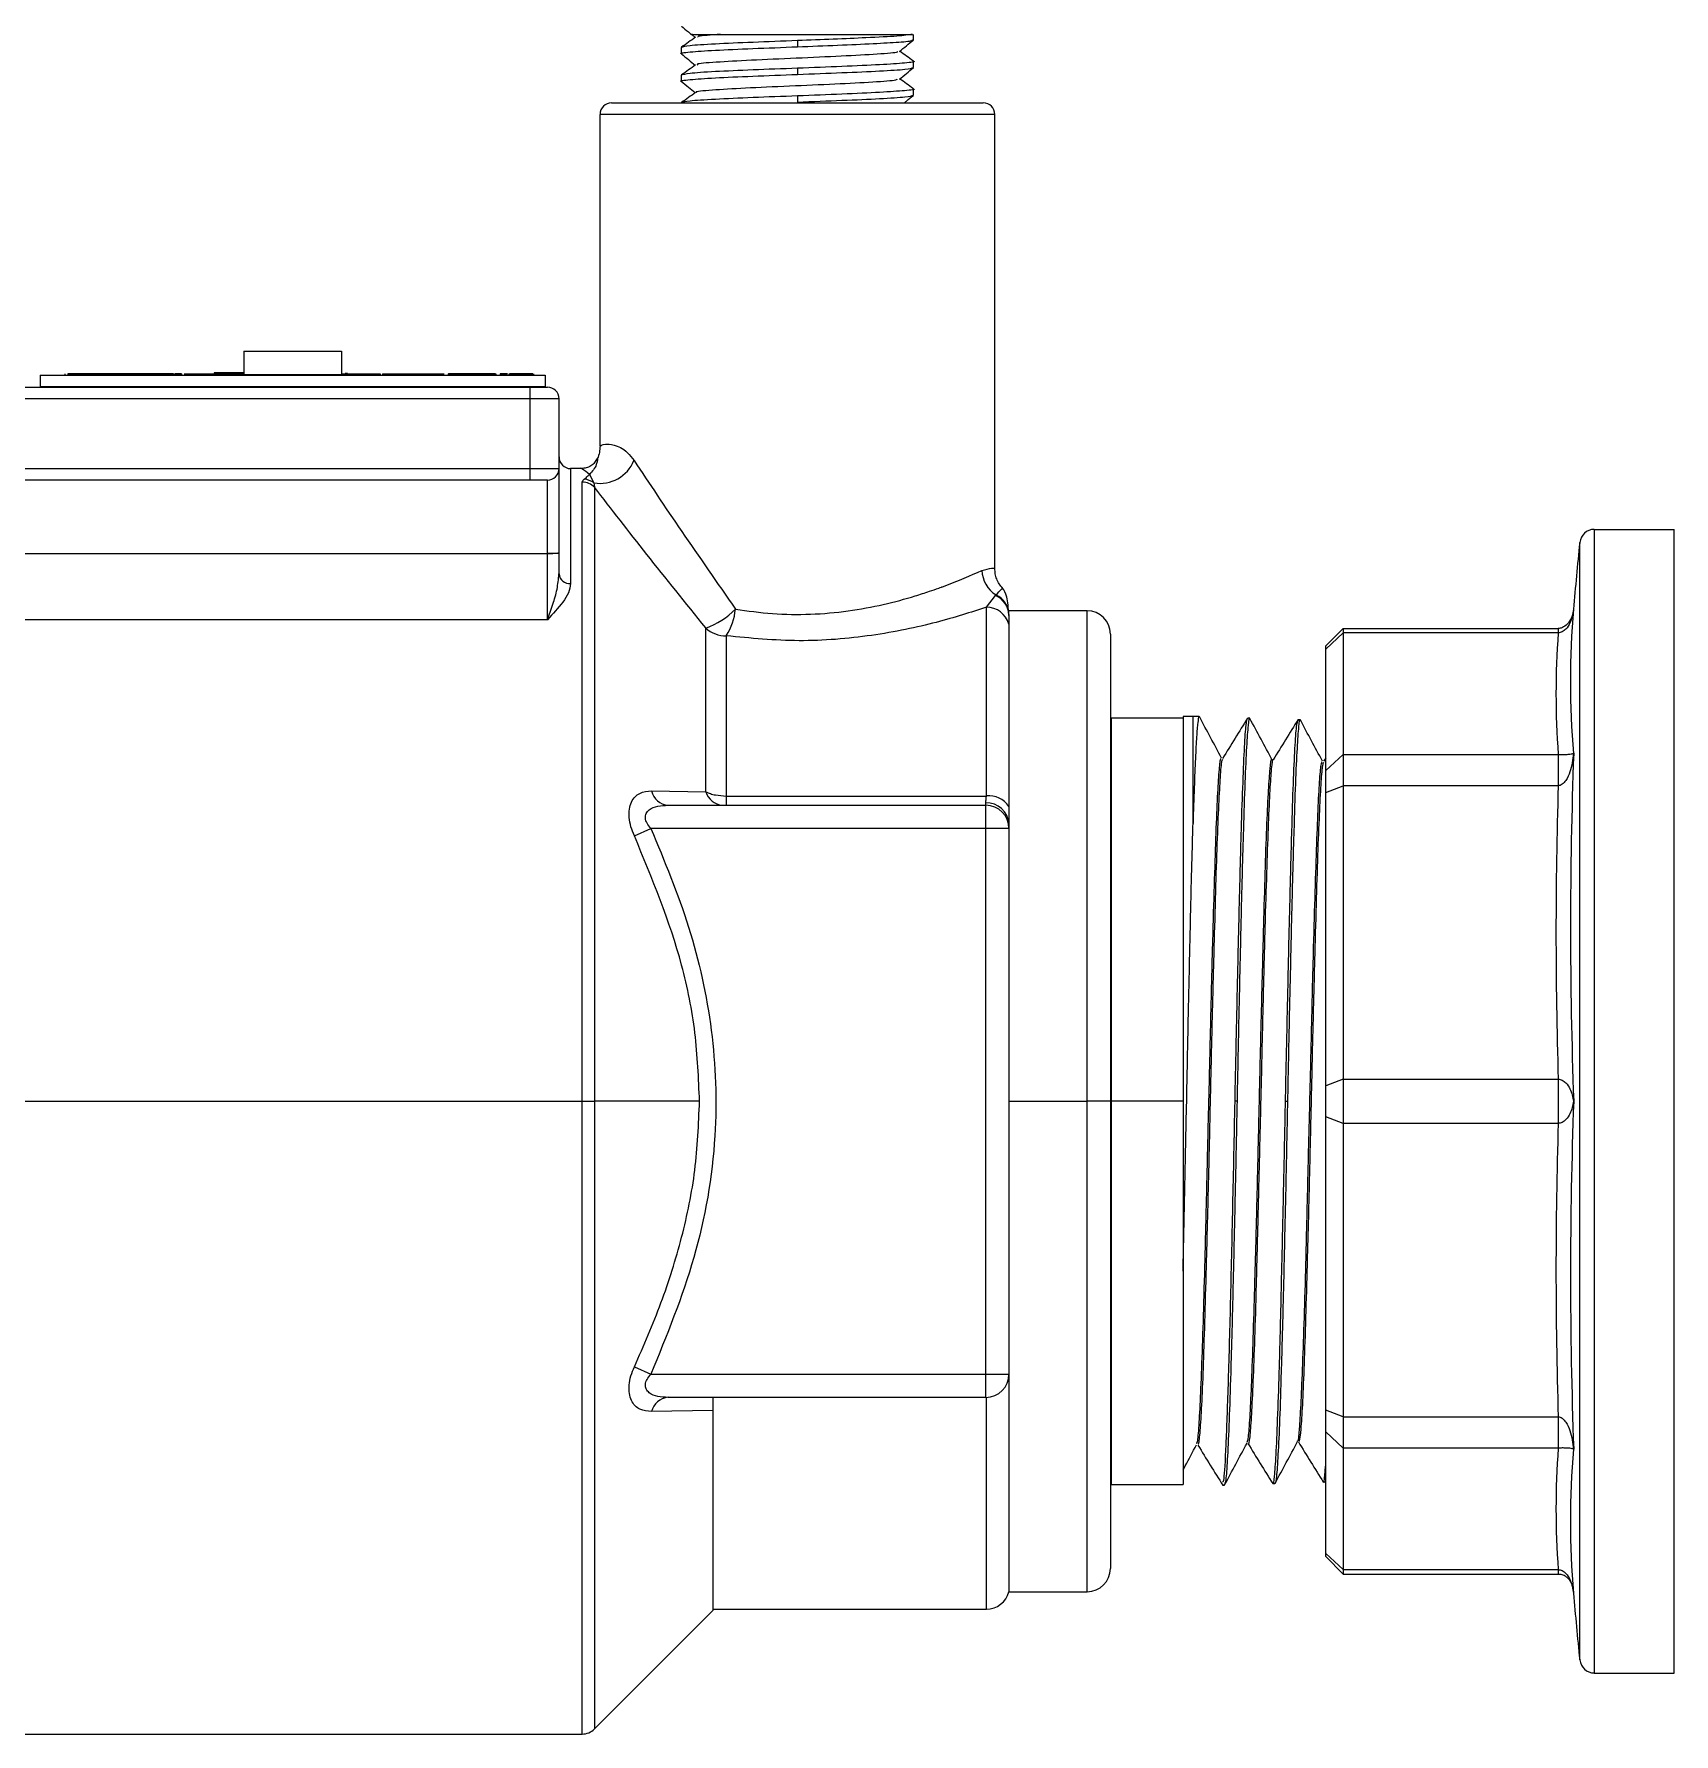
# Model space of a CAD drawing. Header units: centimetres. Extents: x -13594 to 4017, y -3206 to 1780.
# Drawn here: x 1194.1 to 1292.2, y -2983 to -2881.3 of the extents above; entities that cross this region are included whole.
import ezdxf

# ---------------------------------------------------------------- set-up
doc = ezdxf.new("R2010")
doc.units = ezdxf.units.CM

msp = doc.modelspace()

# ---------------------------------------------------------------- linework, layer by layer
at = {"color": 7, "linetype": 'Continuous', "lineweight": 0}
for p, q in [((1233.43, -2881.33), (1233.62, -2881.49)), ((1239.74, -2881.67), (1239.74, -2882.04)), ((1246.68, -2881.63), (1246.68, -2881.3)), ((1232.79, -2882.09), (1232.79, -2882.46)), ((1232.79, -2883.74), (1232.79, -2884.11)), ((1239.74, -2883.33), (1239.74, -2883.7)), ((1246.68, -2883.28), (1246.68, -2882.91)), ((1246.68, -2884.94), (1246.68, -2884.57)), ((1228.62, -2885.39), (1250.85, -2885.39)), ((1239.74, -2884.98), (1239.74, -2885.35)), ((1227.93, -2905.93), (1227.93, -2886.09)), ((1251.54, -2886.09), (1227.93, -2886.09)), ((1251.54, -2913.25), (1251.54, -2886.09)), ((1206.61, -2900.26), (1206.61, -2901.64)), ((1206.61, -2900.26), (1212.46, -2900.26)), ((1212.46, -2900.26), (1212.46, -2901.64)), ((1194.43, -2901.68), (1194.43, -2902.37)), ((1194.43, -2901.68), (1224.64, -2901.68)), ((1195.92, -2901.61), (1195.92, -2901.64)), ((1196.09, -2901.61), (1196.09, -2901.64)), ((1197.47, -2901.61), (1197.14, -2901.61)), ((1197.47, -2901.64), (1197.14, -2901.64)), ((1197.71, -2901.61), (1197.71, -2901.64)), ((1198.44, -2901.61), (1197.71, -2901.61)), ((1198.44, -2901.64), (1197.71, -2901.64)), ((1198.44, -2901.61), (1198.44, -2901.64)), ((1202.42, -2901.61), (1198.44, -2901.61)), ((1202.42, -2901.64), (1198.44, -2901.64)), ((1202.42, -2901.61), (1202.42, -2901.64)), ((1202.5, -2901.61), (1202.5, -2901.64)), ((1202.9, -2901.61), (1202.9, -2901.64)), ((1203.05, -2901.61), (1204.37, -2901.61)), ((1203.05, -2901.64), (1204.37, -2901.64)), ((1204.37, -2901.61), (1206.61, -2901.61)), ((1204.37, -2901.61), (1204.37, -2901.64)), ((1204.37, -2901.64), (1206.61, -2901.64)), ((1204.84, -2901.54), (1204.84, -2901.58)), ((1205.25, -2901.54), (1205.25, -2901.58)), ((1205.51, -2901.54), (1205.51, -2901.58)), ((1205.75, -2901.54), (1205.75, -2901.58)), ((1206.02, -2901.54), (1206.02, -2901.58)), ((1206.2, -2901.54), (1206.2, -2901.58)), ((1206.29, -2901.54), (1206.2, -2901.54)), ((1206.2, -2901.54), (1206.2, -2901.58)), ((1206.29, -2901.58), (1206.2, -2901.58)), ((1206.29, -2901.54), (1206.29, -2901.58)), ((1206.61, -2901.64), (1212.46, -2901.64)), ((1212.46, -2901.61), (1214.78, -2901.61)), ((1212.46, -2901.64), (1214.78, -2901.64)), ((1212.7, -2901.54), (1212.7, -2901.58)), ((1212.78, -2901.54), (1212.78, -2901.58)), ((1214.78, -2901.61), (1214.78, -2901.64)), ((1214.91, -2901.61), (1218.6, -2901.61)), ((1214.91, -2901.61), (1214.91, -2901.64)), ((1214.91, -2901.64), (1218.6, -2901.64)), ((1218.84, -2901.61), (1218.84, -2901.64)), ((1218.87, -2901.59), (1218.87, -2901.64)), ((1218.87, -2901.59), (1221.65, -2901.59)), ((1218.87, -2901.64), (1221.65, -2901.64)), ((1221.65, -2901.59), (1221.65, -2901.64)), ((1221.69, -2901.61), (1221.69, -2901.64)), ((1221.96, -2901.61), (1221.96, -2901.64)), ((1222.25, -2901.61), (1221.96, -2901.61)), ((1222.25, -2901.64), (1221.96, -2901.64)), ((1222.25, -2901.61), (1222.25, -2901.64)), ((1222.39, -2901.61), (1222.25, -2901.61)), ((1222.39, -2901.64), (1222.25, -2901.64)), ((1222.48, -2901.61), (1222.48, -2901.64)), ((1222.51, -2901.61), (1222.51, -2901.64)), ((1223.9, -2901.61), (1222.51, -2901.61)), ((1223.9, -2901.64), (1222.51, -2901.64)), ((1223.9, -2901.61), (1223.9, -2901.64)), ((1223.94, -2901.61), (1223.94, -2901.64)), ((1224.64, -2901.68), (1224.64, -2902.37)), ((1223.74, -2903.1), (1169.58, -2903.1)), ((1171.07, -2902.41), (1223.74, -2902.41)), ((1194.43, -2902.37), (1224.64, -2902.37)), ((1223.74, -2903.1), (1223.74, -2902.41)), ((1223.74, -2902.41), (1224.78, -2902.41)), ((1223.74, -2907.27), (1223.74, -2903.1)), ((1225.47, -2903.1), (1223.74, -2903.1)), ((1225.47, -2903.1), (1225.47, -2907.27)), ((1157.44, -2907.27), (1223.74, -2907.27)), ((1223.74, -2907.96), (1223.74, -2907.27)), ((1223.74, -2907.27), (1225.47, -2907.27)), ((1225.47, -2907.27), (1225.47, -2912.3)), ((1226.82, -2907.27), (1226.17, -2907.27)), ((1226.17, -2907.27), (1226.17, -2914.15)), ((1223.74, -2907.96), (1159.65, -2907.96)), ((1224.78, -2907.96), (1223.74, -2907.96)), ((1224.78, -2912.35), (1224.78, -2907.96)), ((1226.86, -2945.12), (1226.86, -2908.09)), ((1227.3, -2907.62), (1227.56, -2908.13)), ((1227.56, -2908.13), (1227.6, -2908.39)), ((1227.6, -2908.39), (1227.6, -2945.12)), ((1287.4, -2910.92), (1287.4, -2979.32)), ((1287.4, -2910.92), (1292.17, -2910.92)), ((1292.17, -2979.32), (1292.17, -2910.92)), ((1173.18, -2912.35), (1224.78, -2912.35)), ((1224.78, -2916.32), (1224.78, -2912.35)), ((1225.47, -2912.35), (1224.78, -2912.35)), ((1225.47, -2912.3), (1225.47, -2912.35)), ((1225.47, -2912.35), (1225.47, -2913.58)), ((1286.54, -2978.54), (1286.54, -2911.7)), ((1251.04, -2915.57), (1251.58, -2914.87)), ((1224.78, -2916.32), (1172.17, -2916.32)), ((1251.04, -2926.86), (1251.04, -2915.57)), ((1257.07, -2915.78), (1252.38, -2915.78)), ((1252.38, -2916.06), (1252.38, -2916.58)), ((1257.07, -2945.12), (1257.07, -2915.78)), ((1234.25, -2926.61), (1234.25, -2916.81)), ((1235.48, -2917.28), (1235.48, -2926.86)), ((1252.38, -2916.58), (1252.38, -2927.48)), ((1258.46, -2917.17), (1258.46, -2945.12)), ((1271.34, -2917.88), (1272.38, -2916.84)), ((1271.34, -2918.07), (1272.38, -2917.1)), ((1272.38, -2916.84), (1272.38, -2917.1)), ((1272.38, -2916.84), (1285.24, -2916.84)), ((1272.38, -2917.1), (1272.38, -2924.37)), ((1285.24, -2917.1), (1272.38, -2917.1)), ((1285.24, -2916.84), (1285.24, -2917.1)), ((1271.34, -2918.07), (1271.34, -2917.88)), ((1271.34, -2925.33), (1271.34, -2918.07)), ((1262.8, -2922.2), (1258.5, -2922.2)), ((1258.5, -2922.2), (1258.5, -2945.12)), ((1263.4, -2922.1), (1262.8, -2922.1)), ((1262.8, -2922.1), (1262.8, -2955.29)), ((1263.77, -2922.11), (1263.4, -2922.1)), ((1263.4, -2928.5), (1263.4, -2922.1)), ((1266.79, -2922.2), (1266.67, -2922.2)), ((1269.8, -2922.3), (1269.69, -2922.3)), ((1271.34, -2925.33), (1272.38, -2924.37)), ((1272.38, -2924.37), (1272.38, -2926.25)), ((1272.38, -2924.37), (1285.24, -2924.37)), ((1285.24, -2924.37), (1285.24, -2926.25)), ((1271.34, -2924.59), (1271.21, -2924.78)), ((1271.34, -2926.65), (1271.34, -2925.33)), ((1231.01, -2926.55), (1234.25, -2926.61)), ((1271.34, -2926.65), (1272.38, -2926.25)), ((1272.38, -2926.25), (1272.38, -2943.79)), ((1285.24, -2926.25), (1272.38, -2926.25)), ((1231.99, -2927.41), (1251, -2927.41)), ((1235.48, -2926.86), (1235.48, -2927.41)), ((1235.48, -2926.86), (1251.04, -2926.86)), ((1251, -2927.41), (1251, -2927.28)), ((1251, -2928.8), (1251, -2927.41)), ((1252.38, -2927.48), (1252.38, -2928.53)), ((1271.34, -2944.19), (1271.34, -2926.65)), ((1252.38, -2928.53), (1252.38, -2928.8)), ((1229.98, -2929.24), (1230.97, -2928.8)), ((1251, -2928.8), (1230.97, -2928.8)), ((1251, -2961.44), (1251, -2928.8)), ((1252.38, -2928.8), (1251, -2928.8)), ((1252.38, -2928.8), (1252.38, -2961.44)), ((1272.38, -2943.79), (1271.34, -2944.19)), ((1272.38, -2943.79), (1272.38, -2946.45)), ((1272.38, -2943.79), (1285.24, -2943.79)), ((1285.24, -2943.79), (1285.24, -2946.45)), ((1271.34, -2946.05), (1271.34, -2944.19)), ((1158.08, -2945.12), (1226.86, -2945.12)), ((1226.86, -2945.12), (1227.6, -2945.12)), ((1226.86, -2982.97), (1226.86, -2945.12)), ((1233.88, -2945.12), (1227.6, -2945.12)), ((1227.6, -2945.12), (1227.6, -2982.66)), ((1252.38, -2945.12), (1257.07, -2945.12)), ((1258.46, -2945.12), (1257.07, -2945.12)), ((1257.07, -2974.46), (1257.07, -2945.12)), ((1258.46, -2945.12), (1258.46, -2973.07)), ((1262.8, -2945.12), (1258.5, -2945.12)), ((1258.5, -2945.12), (1258.5, -2968.04)), ((1266.03, -2945.12), (1265.91, -2945.12)), ((1268.93, -2945.12), (1269.05, -2945.12)), ((1272.38, -2946.45), (1271.34, -2946.05)), ((1271.34, -2963.59), (1271.34, -2946.05)), ((1285.24, -2946.45), (1272.38, -2946.45)), ((1272.38, -2946.45), (1272.38, -2963.99)), ((1262.8, -2955.29), (1262.8, -2968.04)), ((1229.98, -2961), (1230.97, -2961.44)), ((1230.97, -2961.44), (1251, -2961.44)), ((1251, -2962.83), (1251, -2961.44)), ((1251, -2961.44), (1252.38, -2961.44)), ((1252.38, -2961.44), (1252.38, -2974.46)), ((1251, -2962.83), (1231.99, -2962.83)), ((1251.04, -2962.83), (1251.04, -2962.83)), ((1251.04, -2975.5), (1251.04, -2962.83)), ((1234.68, -2963.62), (1231.01, -2963.68)), ((1234.68, -2963.62), (1234.68, -2975.59)), ((1272.38, -2963.99), (1271.34, -2963.59)), ((1271.34, -2964.9), (1271.34, -2963.59)), ((1272.38, -2963.99), (1285.24, -2963.99)), ((1272.38, -2963.99), (1272.38, -2965.87)), ((1285.24, -2963.99), (1285.24, -2965.87)), ((1272.38, -2965.87), (1271.34, -2964.9)), ((1271.34, -2972.17), (1271.34, -2964.9)), ((1285.24, -2965.87), (1272.38, -2965.87)), ((1272.38, -2965.87), (1272.38, -2973.13)), ((1258.5, -2968.04), (1262.8, -2968.04)), ((1265.16, -2968.08), (1265.28, -2968.08)), ((1268.18, -2967.99), (1268.3, -2967.99)), ((1271.2, -2967.89), (1271.31, -2967.89)), ((1271.33, -2967.88), (1271.34, -2967.87)), ((1272.38, -2973.13), (1271.34, -2972.17)), ((1271.34, -2972.36), (1271.34, -2972.17)), ((1271.34, -2972.36), (1272.38, -2973.4)), ((1272.38, -2973.13), (1285.24, -2973.13)), ((1272.38, -2973.13), (1272.38, -2973.4)), ((1285.24, -2973.13), (1285.24, -2973.4)), ((1272.38, -2973.4), (1285.24, -2973.4)), ((1252.38, -2974.46), (1257.07, -2974.46)), ((1227.6, -2982.66), (1234.68, -2975.59)), ((1234.68, -2975.5), (1251.04, -2975.5)), ((1287.4, -2979.32), (1292.17, -2979.32)), ((1179.72, -2982.97), (1226.86, -2982.97))]:
    msp.add_line(p, q, dxfattribs=at)
for centre, radius, start, end in [((1228.62, -2886.09), 0.694, 90, 180), ((1250.85, -2886.09), 0.694, 0, 90), ((1224.78, -2903.1), 0.694, 0, 90), ((1224.78, -2907.27), 0.694, 270, 0), ((1226.17, -2906.58), 0.694, 180, 270), ((1227.92, -2905.96), 2.2, 260.5121, 337.8707), ((1226.87, -2909.14), 1.05, 45.7758, 90.105), ((1226.92, -2908.94), 1.03, 51.7346, 86.5837), ((1287.4, -2911.78), 0.868, 90, 174.3215), ((1622.64, -2945.12), 337.77, 174.3215, 175.0017), ((1252.61, -2913.27), 1.85, 182.8107, 237.3907), ((1226.11, -2913.51), 0.641, 186.2834, 275.1376), ((1251.08, -2916.08), 1.31, 0.8373, 67.209), ((1251.08, -2916.02), 1.3, 0.7893, 65.8839), ((1232.7, -2912.4), 4.68, 289.4345, 315.3565), ((1232.73, -2915.44), 3.3, 326.3244, 355.8327), ((1251.05, -2916.95), 1.38, 15.4869, 90.5221), ((1257.07, -2917.17), 1.39, 0, 90), ((1335.37, -2920), 49.4, 174.9949, 185.0051), ((1235.47, -2915.46), 1.82, 228.0495, 270.3787), ((1334.61, -2920.74), 49.5, 175.7911, 184.2089), ((1573.36, -2934.71), 287.38, 177.9252, 182.0748), ((1232.09, -2926.31), 1.11, 192.8736, 265.0539), ((1573.23, -2935.02), 288.12, 178.2557, 181.7443), ((1235.32, -2926.31), 1.1, 195.8148, 265.8225), ((1251.06, -2928.6), 1.33, 3.0379, 92.7455), ((1251, -2928.8), 1.39, 0, 90), ((1251.19, -2928.29), 1.44, 34.1347, 95.9315), ((1573.36, -2955.52), 287.38, 177.9252, 182.0748), ((1573.23, -2955.22), 288.12, 178.2557, 181.7443), ((1251, -2961.44), 1.39, 270, 0), ((1232.09, -2963.93), 1.11, 94.9461, 167.1264), ((1334.61, -2969.5), 49.5, 175.7911, 184.2089), ((1335.37, -2970.24), 49.4, 174.9949, 185.0051), ((1257.07, -2973.07), 1.39, 270, 0), ((1251.04, -2974.11), 1.39, 270, 345.5225), ((1622.64, -2945.12), 337.77, 184.9983, 185.6785), ((1287.4, -2978.45), 0.868, 185.6785, 270), ((1226.86, -2981.93), 1.04, 270, 315)]:
    msp.add_arc(centre, radius, start, end, dxfattribs=at)
for points, knots in [([(1232.8, -2880.81), (1232.94, -2880.93), (1233.13, -2881.09), (1233.33, -2881.25), (1233.39, -2881.3)], [0, 0, 0, 0, 0.703479, 1, 1, 1, 1]), ([(1233.64, -2881.47), (1233.5, -2881.57), (1233.22, -2881.77), (1232.94, -2881.97), (1232.8, -2882.07)], [0, 0, 0, 0, 0.49997, 1, 1, 1, 1]), ([(1233.45, -2881.3), (1233.43, -2881.3), (1233.33, -2881.3), (1233.84, -2881.3), (1234.7, -2881.3), (1235.14, -2881.3)], [0, 0, 0, 0, 0.1136251, 0.555875, 1, 1, 1, 1]), ([(1235.14, -2881.3), (1234.57, -2881.34), (1233.74, -2881.4), (1233.78, -2881.45), (1233.79, -2881.47)], [0, 0, 0, 0, 0.689474, 1, 1, 1, 1]), ([(1235.14, -2881.3), (1235.56, -2881.3), (1236.41, -2881.3), (1238.13, -2881.3), (1239.98, -2881.3), (1241.85, -2881.3), (1243.58, -2881.3), (1245.02, -2881.3), (1246.11, -2881.3), (1246.44, -2881.3), (1246.61, -2881.3)], [0, 0, 0, 0, 0.124878, 0.249821, 0.374818, 0.499866, 0.624905, 0.749903, 0.874886, 1, 1, 1, 1]), ([(1246.61, -2881.3), (1246.37, -2881.33), (1245.9, -2881.41), (1244.05, -2881.5), (1241.92, -2881.59), (1240.46, -2881.65), (1239.74, -2881.67)], [0, 0, 0, 0, 0.2817853, 0.558601, 0.7806625, 1, 1, 1, 1]), ([(1239.74, -2882.04), (1240.55, -2882.01), (1242.19, -2881.95), (1244.35, -2881.85), (1245.9, -2881.76), (1246.68, -2881.69), (1246.6, -2881.64), (1246.58, -2881.63)], [0, 0, 0, 0, 0.224896, 0.451342, 0.674764, 0.902087, 1, 1, 1, 1]), ([(1245.84, -2882.33), (1245.98, -2882.21), (1246.26, -2881.98), (1246.53, -2881.75), (1246.67, -2881.64)], [0, 0, 0, 0, 0.499978, 1, 1, 1, 1]), ([(1232.85, -2882.47), (1232.83, -2882.46), (1232.61, -2882.43), (1233.22, -2882.35), (1234.68, -2882.25), (1237.01, -2882.15), (1238.83, -2882.08), (1239.74, -2882.04)], [0, 0, 0, 0, 0.028836, 0.271627, 0.514418, 0.757209, 1, 1, 1, 1]), ([(1232.8, -2882.47), (1232.94, -2882.58), (1233.21, -2882.81), (1233.48, -2883.03), (1233.62, -2883.14)], [0, 0, 0, 0, 0.510441, 1, 1, 1, 1]), ([(1245.69, -2882.33), (1245.71, -2882.34), (1245.79, -2882.39), (1244.62, -2882.49), (1242.45, -2882.61), (1239.66, -2882.73), (1236.88, -2882.85), (1234.76, -2882.97), (1233.66, -2883.06), (1233.75, -2883.11), (1233.77, -2883.12)], [0, 0, 0, 0, 0.0559234, 0.2066822, 0.3555141, 0.5052235, 0.6552259, 0.8039147, 0.9547552, 1, 1, 1, 1]), ([(1246.67, -2882.9), (1246.53, -2882.8), (1246.26, -2882.6), (1245.99, -2882.41), (1245.85, -2882.31)], [0, 0, 0, 0, 0.511911, 1, 1, 1, 1]), ([(1232.85, -2884.12), (1232.83, -2884.12), (1232.61, -2884.08), (1233.22, -2884.01), (1234.68, -2883.9), (1237.01, -2883.8), (1238.83, -2883.73), (1239.74, -2883.7)], [0, 0, 0, 0, 0.028214, 0.271161, 0.514107, 0.757054, 1, 1, 1, 1]), ([(1233.64, -2883.13), (1233.5, -2883.23), (1233.22, -2883.43), (1232.94, -2883.63), (1232.8, -2883.73)], [0, 0, 0, 0, 0.4999683, 1, 1, 1, 1]), ([(1246.61, -2882.9), (1246.64, -2882.9), (1246.86, -2882.94), (1246.25, -2883.02), (1244.79, -2883.12), (1242.46, -2883.22), (1240.64, -2883.29), (1239.74, -2883.33)], [0, 0, 0, 0, 0.032616, 0.274462, 0.516308, 0.758154, 1, 1, 1, 1]), ([(1245.84, -2883.98), (1245.98, -2883.87), (1246.26, -2883.64), (1246.53, -2883.41), (1246.67, -2883.29)], [0, 0, 0, 0, 0.499979, 1, 1, 1, 1]), ([(1232.8, -2884.12), (1232.94, -2884.23), (1233.21, -2884.46), (1233.48, -2884.68), (1233.62, -2884.79)], [0, 0, 0, 0, 0.510254, 1, 1, 1, 1]), ([(1233.64, -2884.78), (1233.5, -2884.88), (1233.22, -2885.08), (1232.94, -2885.28), (1232.8, -2885.38)], [0, 0, 0, 0, 0.499968, 1, 1, 1, 1]), ([(1245.68, -2883.98), (1245.69, -2884), (1245.69, -2884.06), (1244.36, -2884.16), (1242.06, -2884.28), (1239.24, -2884.4), (1236.51, -2884.52), (1234.53, -2884.64), (1233.57, -2884.73), (1233.7, -2884.77), (1233.72, -2884.78)], [0, 0, 0, 0, 0.078391, 0.228676, 0.378024, 0.527048, 0.677612, 0.826053, 0.976856, 1, 1, 1, 1]), ([(1246.61, -2884.55), (1246.64, -2884.56), (1246.86, -2884.6), (1246.25, -2884.67), (1244.79, -2884.77), (1242.46, -2884.88), (1240.64, -2884.95), (1239.74, -2884.98)], [0, 0, 0, 0, 0.032663, 0.274497, 0.516332, 0.758166, 1, 1, 1, 1]), ([(1246.67, -2884.55), (1246.53, -2884.45), (1246.26, -2884.26), (1245.99, -2884.06), (1245.85, -2883.97)], [0, 0, 0, 0, 0.511959, 1, 1, 1, 1]), ([(1246.13, -2885.39), (1246.17, -2885.36), (1246.35, -2885.21), (1246.53, -2885.06), (1246.67, -2884.95)], [0, 0, 0, 0, 0.2328378, 1, 1, 1, 1]), ([(1197.71, -2901.61), (1197.47, -2901.61), (1197.04, -2901.61), (1196.38, -2901.61), (1196.09, -2901.61)], [0, 0, 0, 0, 0.5602347, 1, 1, 1, 1]), ([(1197.71, -2901.64), (1197.47, -2901.64), (1197.04, -2901.64), (1196.38, -2901.64), (1196.09, -2901.64)], [0, 0, 0, 0, 0.5602347, 1, 1, 1, 1]), ([(1202.9, -2901.61), (1202.79, -2901.61), (1202.67, -2901.61), (1202.5, -2901.61), (1202.5, -2901.61)], [0, 0, 0, 0, 0.996529, 1, 1, 1, 1]), ([(1202.9, -2901.64), (1202.79, -2901.64), (1202.67, -2901.64), (1202.5, -2901.64), (1202.5, -2901.64)], [0, 0, 0, 0, 0.996529, 1, 1, 1, 1]), ([(1205.25, -2901.54), (1205.19, -2901.54), (1205.06, -2901.54), (1204.93, -2901.54), (1204.85, -2901.54), (1204.85, -2901.54), (1204.84, -2901.54)], [0, 0, 0, 0, 0.279475, 0.558803, 0.779358, 1, 1, 1, 1]), ([(1205.25, -2901.58), (1205.19, -2901.58), (1205.06, -2901.58), (1204.93, -2901.58), (1204.85, -2901.58), (1204.85, -2901.58), (1204.84, -2901.58)], [0, 0, 0, 0, 0.279475, 0.558803, 0.779358, 1, 1, 1, 1]), ([(1205.51, -2901.54), (1205.47, -2901.54), (1205.39, -2901.54), (1205.29, -2901.54), (1205.25, -2901.54)], [0, 0, 0, 0, 0.559822, 1, 1, 1, 1]), ([(1205.51, -2901.58), (1205.47, -2901.58), (1205.39, -2901.58), (1205.29, -2901.58), (1205.25, -2901.58)], [0, 0, 0, 0, 0.559822, 1, 1, 1, 1]), ([(1205.75, -2901.54), (1205.71, -2901.54), (1205.64, -2901.54), (1205.55, -2901.54), (1205.51, -2901.54)], [0, 0, 0, 0, 0.560415, 1, 1, 1, 1]), ([(1205.75, -2901.58), (1205.71, -2901.58), (1205.64, -2901.58), (1205.55, -2901.58), (1205.51, -2901.58)], [0, 0, 0, 0, 0.560415, 1, 1, 1, 1]), ([(1206.02, -2901.54), (1205.97, -2901.54), (1205.87, -2901.54), (1205.78, -2901.54), (1205.75, -2901.54)], [0, 0, 0, 0, 0.55951, 1, 1, 1, 1]), ([(1206.02, -2901.58), (1205.97, -2901.58), (1205.87, -2901.58), (1205.78, -2901.58), (1205.75, -2901.58)], [0, 0, 0, 0, 0.55951, 1, 1, 1, 1]), ([(1206.2, -2901.54), (1206.16, -2901.54), (1206.1, -2901.54), (1206.05, -2901.54), (1206.02, -2901.54)], [0, 0, 0, 0, 0.559024, 1, 1, 1, 1]), ([(1206.2, -2901.58), (1206.16, -2901.58), (1206.1, -2901.58), (1206.05, -2901.58), (1206.02, -2901.58)], [0, 0, 0, 0, 0.559024, 1, 1, 1, 1]), ([(1206.61, -2901.54), (1206.59, -2901.54), (1206.51, -2901.54), (1206.38, -2901.54), (1206.29, -2901.54)], [0, 0, 0, 0, 0.329691, 1, 1, 1, 1]), ([(1206.61, -2901.58), (1206.59, -2901.58), (1206.51, -2901.58), (1206.38, -2901.58), (1206.29, -2901.58)], [0, 0, 0, 0, 0.329691, 1, 1, 1, 1]), ([(1227.93, -2905.93), (1227.92, -2906.05), (1227.9, -2906.31), (1227.83, -2906.56), (1227.76, -2906.67), (1227.76, -2906.68)], [0, 0, 0, 0, 0.489588, 0.991326, 1, 1, 1, 1]), ([(1227.93, -2905.93), (1228.03, -2905.85), (1228.18, -2905.74), (1229.01, -2905.9), (1229.56, -2906.27), (1229.83, -2906.62), (1229.96, -2906.79)], [0, 0, 0, 0, 0.498132, 0.747904, 0.881291, 1, 1, 1, 1]), ([(1227.3, -2907.62), (1226.98, -2907.39), (1226.66, -2907.15), (1226.82, -2907.27), (1226.82, -2907.27)], [0, 0, 0, 0, 0.999144, 1, 1, 1, 1]), ([(1227.76, -2906.68), (1227.71, -2906.76), (1227.61, -2906.93), (1227.38, -2907.12), (1227.11, -2907.25), (1226.92, -2907.26), (1226.82, -2907.27)], [0, 0, 0, 0, 0.24498, 0.5, 0.75502, 1, 1, 1, 1]), ([(1227.76, -2906.68), (1227.76, -2906.68), (1227.78, -2906.56), (1227.78, -2907.1), (1227.46, -2907.44), (1227.3, -2907.62)], [0, 0, 0, 0, 0.000554, 0.486359, 1, 1, 1, 1]), ([(1229.96, -2906.79), (1230.88, -2908.17), (1232.72, -2910.93), (1234.93, -2914.1), (1236.03, -2915.68)], [0, 0, 0, 0, 0.500965, 1, 1, 1, 1]), ([(1226.86, -2908.09), (1226.87, -2908.05), (1226.88, -2907.99), (1226.95, -2907.93), (1226.98, -2907.91)], [0, 0, 0, 0, 0.559697, 1, 1, 1, 1]), ([(1226.98, -2907.91), (1227.06, -2907.85), (1227.19, -2907.74), (1227.26, -2907.66), (1227.3, -2907.62)], [0, 0, 0, 0, 0.559855, 1, 1, 1, 1]), ([(1234.25, -2916.81), (1233.05, -2915.31), (1230.63, -2912.32), (1228.61, -2909.7), (1227.6, -2908.39)], [0, 0, 0, 0, 0.498938, 1, 1, 1, 1]), ([(1224.78, -2912.35), (1224.87, -2912.35), (1225, -2912.35), (1225.16, -2912.34), (1225.25, -2912.34), (1225.32, -2912.33), (1225.39, -2912.33), (1225.46, -2912.31), (1225.47, -2912.3), (1225.47, -2912.3)], [0, 0, 0, 0, 0.2371235, 0.3652728, 0.4994934, 0.5518832, 0.652864, 0.8023017, 1, 1, 1, 1]), ([(1236.03, -2915.68), (1236.76, -2915.79), (1238.22, -2915.99), (1240.53, -2916.02), (1242.78, -2915.82), (1244.91, -2915.42), (1246.5, -2914.99), (1247.56, -2914.64), (1248.07, -2914.47), (1248.32, -2914.38), (1248.39, -2914.35), (1249.41, -2913.97), (1250.09, -2913.67), (1250.76, -2913.37)], [0, 0, 0, 0, 0.125332, 0.250039, 0.375444, 0.499905, 0.625381, 0.687789, 0.732357, 0.744701, 0.748387, 0.750416, 1, 1, 1, 1]), ([(1250.76, -2913.37), (1250.99, -2913.31), (1251.44, -2913.19), (1251.51, -2913.23), (1251.54, -2913.25)], [0, 0, 0, 0, 0.499288, 1, 1, 1, 1]), ([(1252.02, -2914.44), (1251.94, -2914.35), (1251.8, -2914.18), (1251.65, -2913.88), (1251.56, -2913.57), (1251.55, -2913.35), (1251.54, -2913.25)], [0, 0, 0, 0, 0.252704, 0.506621, 0.757138, 1, 1, 1, 1]), ([(1224.78, -2916.32), (1224.89, -2916.01), (1225.1, -2915.45), (1225.38, -2914.51), (1225.44, -2913.89), (1225.47, -2913.58)], [0, 0, 0, 0, 0.37224, 0.690606, 1, 1, 1, 1]), ([(1226.17, -2914.15), (1226.14, -2914.34), (1226.08, -2914.71), (1225.59, -2915.44), (1225.1, -2915.96), (1224.78, -2916.32)], [0, 0, 0, 0, 0.250257, 0.500918, 1, 1, 1, 1]), ([(1251.58, -2914.87), (1251.59, -2914.87), (1251.6, -2914.85), (1251.61, -2914.84), (1251.61, -2914.83)], [0, 0, 0, 0, 0.56, 1, 1, 1, 1]), ([(1251.61, -2914.83), (1251.73, -2914.71), (1251.95, -2914.47), (1252.04, -2914.41), (1252.01, -2914.43), (1252.01, -2914.43)], [0, 0, 0, 0, 0.511579, 0.999486, 1, 1, 1, 1]), ([(1252.38, -2916.01), (1252.35, -2915.62), (1252.29, -2914.84), (1252.11, -2914.57), (1252.01, -2914.43)], [0, 0, 0, 0, 0.4975, 1, 1, 1, 1]), ([(1251.04, -2915.57), (1250.1, -2915.87), (1248.22, -2916.49), (1244.24, -2917.33), (1239.81, -2917.7), (1236.93, -2917.42), (1235.48, -2917.28)], [0, 0, 0, 0, 0.250001, 0.499856, 0.749612, 1, 1, 1, 1]), ([(1252.38, -2916.01), (1252.38, -2916.02), (1252.38, -2916.03), (1252.38, -2916.05), (1252.38, -2916.06)], [0, 0, 0, 0, 0.56, 1, 1, 1, 1]), ([(1286.16, -2915.69), (1286.13, -2915.86), (1286.07, -2916.19), (1285.82, -2916.57), (1285.56, -2916.77), (1285.37, -2916.83), (1285.28, -2916.84), (1285.24, -2916.84)], [0, 0, 0, 0, 0.329853, 0.618646, 0.840237, 0.925409, 1, 1, 1, 1]), ([(1286.16, -2915.69), (1286.11, -2915.97), (1286.04, -2916.39), (1285.76, -2916.84), (1285.53, -2917.02), (1285.36, -2917.09), (1285.28, -2917.1), (1285.24, -2917.1)], [0, 0, 0, 0, 0.499556, 0.749062, 0.890459, 0.94817, 1, 1, 1, 1]), ([(1263.77, -2922.15), (1263.76, -2922.14), (1263.73, -2922.07), (1263.68, -2922.43), (1263.61, -2923.24), (1263.54, -2924.56), (1263.47, -2926.28), (1263.42, -2927.76), (1263.4, -2928.5)], [0, 0, 0, 0, 0.045109, 0.236051, 0.427011, 0.617989, 0.808985, 1, 1, 1, 1]), ([(1265.11, -2924.6), (1264.89, -2924.19), (1264.45, -2923.36), (1264, -2922.53), (1263.78, -2922.11)], [0, 0, 0, 0, 0.499981, 1, 1, 1, 1]), ([(1266.66, -2922.21), (1266.41, -2922.61), (1265.91, -2923.41), (1265.42, -2924.21), (1265.17, -2924.61)], [0, 0, 0, 0, 0.500015, 1, 1, 1, 1]), ([(1265.91, -2945.12), (1265.94, -2943.62), (1266.01, -2940.61), (1266.1, -2936.29), (1266.2, -2932.3), (1266.29, -2928.8), (1266.39, -2925.93), (1266.48, -2923.81), (1266.57, -2922.45), (1266.64, -2922.29), (1266.67, -2922.2)], [0, 0, 0, 0, 0.1250562, 0.2500964, 0.3751205, 0.5001285, 0.6251205, 0.7500964, 0.8750562, 1, 1, 1, 1]), ([(1266.81, -2922.32), (1266.8, -2922.27), (1266.76, -2922.06), (1266.69, -2922.54), (1266.6, -2923.8), (1266.5, -2925.94), (1266.41, -2928.8), (1266.31, -2932.3), (1266.22, -2936.29), (1266.12, -2940.62), (1266.06, -2943.62), (1266.03, -2945.12)], [0, 0, 0, 0, 0.03031, 0.151467, 0.272639, 0.393827, 0.515031, 0.63625, 0.757484, 0.878734, 1, 1, 1, 1]), ([(1268.14, -2924.71), (1267.91, -2924.29), (1267.47, -2923.46), (1267.02, -2922.63), (1266.8, -2922.22)], [0, 0, 0, 0, 0.4999799, 1, 1, 1, 1]), ([(1269.68, -2922.29), (1269.43, -2922.69), (1268.94, -2923.49), (1268.44, -2924.29), (1268.19, -2924.69)], [0, 0, 0, 0, 0.500016, 1, 1, 1, 1]), ([(1268.93, -2945.12), (1268.96, -2943.62), (1269.03, -2940.63), (1269.12, -2936.32), (1269.22, -2932.35), (1269.31, -2928.87), (1269.4, -2926.01), (1269.5, -2923.9), (1269.59, -2922.55), (1269.66, -2922.38), (1269.69, -2922.3)], [0, 0, 0, 0, 0.1250565, 0.2500968, 0.375121, 0.5001291, 0.625121, 0.7500968, 0.8750565, 1, 1, 1, 1]), ([(1269.83, -2922.41), (1269.82, -2922.37), (1269.78, -2922.15), (1269.71, -2922.63), (1269.62, -2923.88), (1269.52, -2926.02), (1269.43, -2928.87), (1269.33, -2932.35), (1269.24, -2936.32), (1269.14, -2940.63), (1269.08, -2943.62), (1269.05, -2945.12)], [0, 0, 0, 0, 0.0314369, 0.1524526, 0.2734839, 0.3945308, 0.5155934, 0.6366716, 0.7577654, 0.8788749, 1, 1, 1, 1]), ([(1271.14, -2924.77), (1270.92, -2924.36), (1270.48, -2923.55), (1270.04, -2922.73), (1269.82, -2922.31)], [0, 0, 0, 0, 0.492568, 1, 1, 1, 1]), ([(1286.16, -2924.31), (1286.11, -2924.69), (1286.04, -2925.25), (1285.76, -2925.87), (1285.53, -2926.13), (1285.36, -2926.23), (1285.28, -2926.24), (1285.24, -2926.25)], [0, 0, 0, 0, 0.499556, 0.749062, 0.890459, 0.94817, 1, 1, 1, 1]), ([(1285.24, -2924.37), (1285.28, -2924.37), (1285.36, -2924.37), (1285.53, -2924.38), (1285.76, -2924.37), (1286.04, -2924.35), (1286.11, -2924.33), (1286.16, -2924.31)], [0, 0, 0, 0, 0.051821, 0.109527, 0.250928, 0.500426, 1, 1, 1, 1]), ([(1265.08, -2924.66), (1265.06, -2924.65), (1265.01, -2924.64), (1264.93, -2925.47), (1264.84, -2927.03), (1264.75, -2929.3), (1264.66, -2932.14), (1264.56, -2935.47), (1264.47, -2939.15), (1264.38, -2943.06), (1264.28, -2947.04), (1264.19, -2950.95), (1264.1, -2954.65), (1264.01, -2958), (1263.91, -2960.87), (1263.82, -2963.17), (1263.73, -2964.75), (1263.65, -2965.59), (1263.61, -2965.6), (1263.59, -2965.6)], [0, 0, 0, 0, 0.039269, 0.101382, 0.163503, 0.225633, 0.287772, 0.349919, 0.412076, 0.474241, 0.536415, 0.598597, 0.660788, 0.722988, 0.785197, 0.847415, 0.909641, 0.971875, 1, 1, 1, 1]), ([(1263.7, -2965.61), (1263.72, -2965.61), (1263.76, -2965.61), (1263.84, -2964.75), (1263.94, -2963.16), (1264.03, -2960.87), (1264.12, -2958), (1264.21, -2954.65), (1264.31, -2950.95), (1264.4, -2947.04), (1264.49, -2943.06), (1264.58, -2939.15), (1264.68, -2935.47), (1264.77, -2932.14), (1264.86, -2929.3), (1264.96, -2927.03), (1265.05, -2925.49), (1265.12, -2924.69), (1265.16, -2924.68), (1265.18, -2924.68)], [0, 0, 0, 0, 0.035427, 0.098161, 0.160887, 0.223603, 0.286311, 0.34901, 0.4117, 0.474382, 0.537055, 0.599718, 0.662374, 0.72502, 0.787657, 0.850286, 0.912905, 0.975516, 1, 1, 1, 1]), ([(1268.1, -2924.73), (1268.1, -2924.71), (1268.06, -2924.6), (1267.99, -2925.15), (1267.9, -2926.4), (1267.8, -2928.4), (1267.71, -2931.01), (1267.62, -2934.15), (1267.53, -2937.69), (1267.43, -2941.5), (1267.34, -2945.46), (1267.25, -2949.4), (1267.16, -2953.18), (1267.06, -2956.67), (1266.97, -2959.72), (1266.88, -2962.25), (1266.79, -2964.12), (1266.7, -2965.28), (1266.64, -2965.46), (1266.62, -2965.54)], [0, 0, 0, 0, 0.014771, 0.07705, 0.139337, 0.201633, 0.263938, 0.326252, 0.388574, 0.450906, 0.513246, 0.575595, 0.637953, 0.70032, 0.762695, 0.82508, 0.887473, 0.949875, 1, 1, 1, 1]), ([(1266.71, -2965.6), (1266.71, -2965.6), (1266.74, -2965.73), (1266.81, -2965.26), (1266.9, -2964.14), (1266.99, -2962.24), (1267.09, -2959.72), (1267.18, -2956.66), (1267.27, -2953.18), (1267.36, -2949.4), (1267.46, -2945.46), (1267.55, -2941.5), (1267.64, -2937.69), (1267.73, -2934.15), (1267.83, -2931.01), (1267.92, -2928.41), (1268.01, -2926.4), (1268.1, -2925.17), (1268.17, -2924.62), (1268.2, -2924.69), (1268.2, -2924.69)], [0, 0, 0, 0, 0.0041512, 0.0663107, 0.1284615, 0.1906036, 0.2527368, 0.3148612, 0.3769769, 0.4390837, 0.5011817, 0.5632709, 0.6253513, 0.687423, 0.7494858, 0.8115398, 0.873585, 0.9356215, 0.9976491, 1, 1, 1, 1]), ([(1271.12, -2924.81), (1271.1, -2924.84), (1271.04, -2924.9), (1270.95, -2925.91), (1270.86, -2927.61), (1270.77, -2929.98), (1270.68, -2932.9), (1270.58, -2936.28), (1270.49, -2939.99), (1270.4, -2943.88), (1270.3, -2947.83), (1270.21, -2951.67), (1270.12, -2955.28), (1270.03, -2958.51), (1269.93, -2961.24), (1269.84, -2963.39), (1269.75, -2964.8), (1269.68, -2965.47), (1269.65, -2965.45), (1269.64, -2965.44)], [0, 0, 0, 0, 0.0523863, 0.1147664, 0.1771553, 0.2395531, 0.3019596, 0.3643751, 0.4267993, 0.4892324, 0.5516744, 0.6141253, 0.676585, 0.7390536, 0.8015311, 0.8640174, 0.9265127, 0.9890169, 1, 1, 1, 1]), ([(1269.73, -2965.43), (1269.74, -2965.45), (1269.79, -2965.51), (1269.86, -2964.81), (1269.96, -2963.38), (1270.05, -2961.23), (1270.14, -2958.5), (1270.23, -2955.28), (1270.33, -2951.67), (1270.42, -2947.83), (1270.51, -2943.88), (1270.6, -2939.99), (1270.7, -2936.28), (1270.79, -2932.9), (1270.88, -2929.98), (1270.98, -2927.61), (1271.07, -2925.92), (1271.15, -2924.95), (1271.2, -2924.88), (1271.22, -2924.85)], [0, 0, 0, 0, 0.028603, 0.0906, 0.152587, 0.214566, 0.276536, 0.338497, 0.40045, 0.462393, 0.524328, 0.586254, 0.648171, 0.710079, 0.771979, 0.83387, 0.895752, 0.957625, 1, 1, 1, 1]), ([(1229.98, -2929.24), (1229.91, -2929.06), (1229.76, -2928.7), (1229.65, -2928.14), (1229.66, -2927.63), (1229.83, -2927.07), (1230.28, -2926.62), (1230.76, -2926.58), (1231.01, -2926.55)], [0, 0, 0, 0, 0.125164, 0.250267, 0.375464, 0.500779, 0.749601, 1, 1, 1, 1]), ([(1230.97, -2928.8), (1230.88, -2928.7), (1230.76, -2928.55), (1230.67, -2928.34), (1230.64, -2928.19), (1230.64, -2928.04), (1230.7, -2927.85), (1230.92, -2927.6), (1231.38, -2927.44), (1231.79, -2927.42), (1231.99, -2927.41)], [0, 0, 0, 0, 0.135686, 0.194763, 0.25011, 0.30769, 0.367163, 0.500774, 0.749624, 1, 1, 1, 1]), ([(1234.25, -2926.61), (1234.34, -2926.65), (1234.52, -2926.72), (1234.92, -2926.83), (1235.26, -2926.84), (1235.48, -2926.86)], [0, 0, 0, 0, 0.262222, 0.516561, 1, 1, 1, 1]), ([(1251, -2927.28), (1251, -2927.25), (1251, -2927.22), (1251.01, -2927.16), (1251.03, -2927.06), (1251.03, -2926.94), (1251.04, -2926.86)], [0, 0, 0, 0, 0.25106, 0.277977, 0.500757, 1, 1, 1, 1]), ([(1233.88, -2945.12), (1233.82, -2943.75), (1233.71, -2941.01), (1232.62, -2935.6), (1231.04, -2931.79), (1229.98, -2929.24)], [0, 0, 0, 0, 0.2493637, 0.4992764, 1, 1, 1, 1]), ([(1230.97, -2928.8), (1231.78, -2930.75), (1233.4, -2934.64), (1234.77, -2940.85), (1235.01, -2947.55), (1233.79, -2954.56), (1231.91, -2959.14), (1230.97, -2961.44)], [0, 0, 0, 0, 0.187229, 0.374205, 0.560911, 0.779701, 1, 1, 1, 1]), ([(1285.24, -2943.79), (1285.28, -2943.8), (1285.36, -2943.81), (1285.53, -2943.88), (1285.76, -2944.06), (1286.04, -2944.49), (1286.11, -2944.87), (1286.16, -2945.12)], [0, 0, 0, 0, 0.051821, 0.109527, 0.250928, 0.500426, 1, 1, 1, 1]), ([(1229.98, -2961), (1230.54, -2959.73), (1231.64, -2957.21), (1232.87, -2953.28), (1233.71, -2949.24), (1233.82, -2946.5), (1233.88, -2945.12)], [0, 0, 0, 0, 0.251174, 0.500765, 0.749298, 1, 1, 1, 1]), ([(1265.17, -2967.87), (1265.2, -2967.86), (1265.27, -2967.84), (1265.38, -2965.86), (1265.51, -2962.29), (1265.65, -2957.33), (1265.78, -2951.47), (1265.87, -2947.23), (1265.91, -2945.12)], [0, 0, 0, 0, 0.107006, 0.28567, 0.464301, 0.6429, 0.821466, 1, 1, 1, 1]), ([(1266.03, -2945.12), (1266, -2946.62), (1265.94, -2949.62), (1265.84, -2953.96), (1265.75, -2957.95), (1265.65, -2961.45), (1265.56, -2964.33), (1265.46, -2966.45), (1265.38, -2967.74), (1265.32, -2967.9), (1265.3, -2967.97)], [0, 0, 0, 0, 0.128748, 0.257513, 0.386295, 0.515093, 0.643907, 0.772738, 0.901586, 1, 1, 1, 1]), ([(1268.16, -2967.91), (1268.17, -2967.94), (1268.2, -2968.14), (1268.27, -2967.64), (1268.37, -2966.39), (1268.46, -2964.25), (1268.56, -2961.39), (1268.65, -2957.9), (1268.74, -2953.92), (1268.84, -2949.61), (1268.9, -2946.61), (1268.93, -2945.12)], [0, 0, 0, 0, 0.0226755, 0.1448962, 0.2671011, 0.3892903, 0.5114638, 0.6336214, 0.7557634, 0.8778896, 1, 1, 1, 1]), ([(1269.05, -2945.12), (1269.02, -2946.61), (1268.96, -2949.6), (1268.86, -2953.92), (1268.77, -2957.9), (1268.67, -2961.38), (1268.58, -2964.25), (1268.48, -2966.37), (1268.39, -2967.73), (1268.33, -2967.9), (1268.3, -2967.99)], [0, 0, 0, 0, 0.124944, 0.249903, 0.374879, 0.499871, 0.624879, 0.749903, 0.874944, 1, 1, 1, 1]), ([(1286.16, -2945.12), (1286.11, -2945.37), (1286.04, -2945.75), (1285.76, -2946.18), (1285.53, -2946.36), (1285.36, -2946.43), (1285.28, -2946.44), (1285.24, -2946.45)], [0, 0, 0, 0, 0.4995557, 0.7490622, 0.8904591, 0.9481698, 1, 1, 1, 1]), ([(1262.8, -2955.29), (1262.8, -2956.67), (1262.8, -2959.44), (1262.8, -2962.79), (1262.8, -2965.29), (1262.8, -2966.89), (1262.8, -2967.07), (1262.8, -2967.15)], [0, 0, 0, 0, 0.20203, 0.403502, 0.605417, 0.806328, 1, 1, 1, 1]), ([(1231.01, -2963.68), (1230.77, -2963.66), (1230.4, -2963.63), (1230.01, -2963.35), (1229.79, -2963.03), (1229.66, -2962.61), (1229.65, -2962.1), (1229.76, -2961.54), (1229.91, -2961.18), (1229.98, -2961)], [0, 0, 0, 0, 0.247869, 0.377374, 0.498666, 0.623794, 0.748924, 0.87124, 1, 1, 1, 1]), ([(1231.99, -2962.83), (1231.78, -2962.82), (1231.38, -2962.8), (1230.92, -2962.63), (1230.7, -2962.39), (1230.64, -2962.2), (1230.64, -2962.05), (1230.67, -2961.9), (1230.76, -2961.69), (1230.88, -2961.54), (1230.97, -2961.44)], [0, 0, 0, 0, 0.255115, 0.497841, 0.631868, 0.691454, 0.749085, 0.804619, 0.863879, 1, 1, 1, 1]), ([(1234.68, -2962.83), (1234.68, -2962.86), (1234.68, -2962.91), (1234.68, -2963.23), (1234.68, -2963.5), (1234.68, -2963.62)], [0, 0, 0, 0, 0.4974664, 0.7662543, 1, 1, 1, 1]), ([(1285.24, -2963.99), (1285.28, -2964), (1285.36, -2964.01), (1285.53, -2964.11), (1285.76, -2964.37), (1286.04, -2964.99), (1286.11, -2965.55), (1286.16, -2965.93)], [0, 0, 0, 0, 0.051821, 0.109527, 0.250928, 0.500426, 1, 1, 1, 1]), ([(1262.81, -2967.16), (1262.85, -2967.08), (1263.12, -2966.59), (1263.38, -2966.1), (1263.6, -2965.68)], [0, 0, 0, 0, 0.157089, 1, 1, 1, 1]), ([(1263.69, -2965.69), (1263.94, -2966.09), (1264.43, -2966.89), (1264.93, -2967.69), (1265.18, -2968.09)], [0, 0, 0, 0, 0.499996, 1, 1, 1, 1]), ([(1265.29, -2968.07), (1265.51, -2967.65), (1265.96, -2966.82), (1266.4, -2965.99), (1266.63, -2965.58)], [0, 0, 0, 0, 0.500021, 1, 1, 1, 1]), ([(1266.68, -2965.59), (1266.93, -2965.99), (1267.42, -2966.79), (1267.92, -2967.59), (1268.17, -2967.99)], [0, 0, 0, 0, 0.499964, 1, 1, 1, 1]), ([(1268.31, -2967.97), (1268.53, -2967.56), (1268.98, -2966.73), (1269.43, -2965.9), (1269.65, -2965.48)], [0, 0, 0, 0, 0.500019, 1, 1, 1, 1]), ([(1269.7, -2965.5), (1269.95, -2965.9), (1270.45, -2966.7), (1270.94, -2967.5), (1271.19, -2967.9)], [0, 0, 0, 0, 0.4999845, 1, 1, 1, 1]), ([(1286.16, -2965.93), (1286.11, -2965.91), (1286.04, -2965.88), (1285.76, -2965.86), (1285.53, -2965.86), (1285.36, -2965.86), (1285.28, -2965.87), (1285.24, -2965.87)], [0, 0, 0, 0, 0.499556, 0.749062, 0.890459, 0.94817, 1, 1, 1, 1]), ([(1271.18, -2967.83), (1271.19, -2967.85), (1271.22, -2968.04), (1271.27, -2967.74), (1271.32, -2967.06), (1271.34, -2966.85)], [0, 0, 0, 0, 0.092118, 0.711443, 1, 1, 1, 1]), ([(1285.24, -2973.13), (1285.28, -2973.14), (1285.36, -2973.15), (1285.53, -2973.21), (1285.76, -2973.4), (1286.04, -2973.85), (1286.11, -2974.27), (1286.16, -2974.55)], [0, 0, 0, 0, 0.051821, 0.109527, 0.250928, 0.500426, 1, 1, 1, 1]), ([(1285.24, -2973.4), (1285.31, -2973.4), (1285.41, -2973.4), (1285.59, -2973.47), (1285.73, -2973.56), (1285.87, -2973.69), (1285.99, -2973.87), (1286.08, -2974.07), (1286.11, -2974.21), (1286.13, -2974.28)], [0, 0, 0, 0, 0.233539, 0.34243, 0.44947, 0.562572, 0.688038, 0.833294, 1, 1, 1, 1])]:
    msp.add_open_spline(points, degree=3, knots=knots, dxfattribs=at)
for points in [[(1239.74, -2881.67), (1238.83, -2881.71), (1237.01, -2881.78), (1234.71, -2881.88), (1233.1, -2881.98), (1232.89, -2882.05), (1232.79, -2882.09)], [(1239.74, -2883.33), (1238.83, -2883.36), (1237.01, -2883.43), (1234.71, -2883.53), (1233.1, -2883.64), (1232.89, -2883.71), (1232.79, -2883.74)], [(1239.74, -2883.7), (1240.65, -2883.66), (1242.47, -2883.59), (1244.76, -2883.49), (1246.37, -2883.39), (1246.58, -2883.32), (1246.68, -2883.28)], [(1239.74, -2884.98), (1238.83, -2885.02), (1237.01, -2885.08), (1234.71, -2885.19), (1233.1, -2885.29), (1232.89, -2885.36), (1232.79, -2885.39)], [(1239.74, -2885.35), (1240.65, -2885.31), (1242.47, -2885.25), (1244.76, -2885.14), (1246.37, -2885.04), (1246.58, -2884.97), (1246.68, -2884.94)], [(1263.02, -2945.12), (1263.05, -2943.57), (1263.11, -2940.47), (1263.21, -2936.03), (1263.3, -2931.91), (1263.37, -2929.64), (1263.4, -2928.5)], [(1262.8, -2955.29), (1262.84, -2953.66), (1262.91, -2950.41), (1262.98, -2946.88), (1263.02, -2945.12)]]:
    msp.add_open_spline(points, degree=3, dxfattribs=at)

doc.saveas('drawing.dxf')
